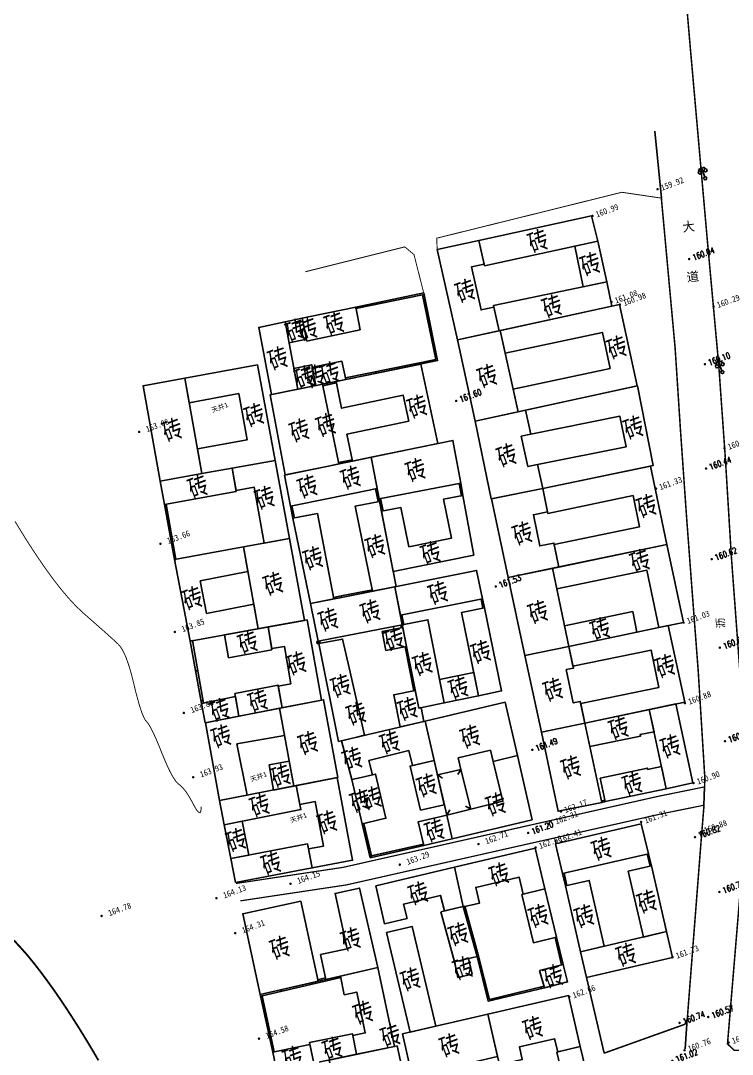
# Model space of a CAD drawing. Header units: millimetres. Extents: x -1471591 to 944464, y -468930 to 547002.
# Drawn here: x 164850 to 281621, y 14283 to 183835 of the extents above; entities that cross this region are included whole.
import ezdxf
from ezdxf.enums import TextEntityAlignment as Align

# ---------------------------------------------------------------- set-up
doc = ezdxf.new("R2010")
doc.units = ezdxf.units.MM
doc.header["$LTSCALE"] = 10
for name, color, linetype in [('DGX', 252, 'Continuous'), ('DLDW', 8, 'Continuous'), ('DLSS', 252, 'Continuous'), ('DMTZ', 252, 'Continuous'), ('GCD', 252, 'Continuous'), ('JMD', 252, 'Continuous'), ('ZBTZ', 252, 'Continuous')]:
    doc.layers.add(name, color=color, linetype=linetype)
doc.styles.get("Standard").update_dxf_attribs({"font": 'simplex.shx', "width": 0.8, "bigfont": 'hztxt.shx'})
doc.styles.add('宋体', font='', dxfattribs={"height": 1.25, "bigfont": 'hztxt.shx'})
doc.styles.add('细等线体', font='', dxfattribs={"width": 0.8, "height": 1.25})
doc.styles.get('宋体').set_extended_font_data('SimSun')
doc.styles.get('细等线体').set_extended_font_data('FZXiDengXian-Z06S')
doc.linetypes.add('10422', pattern='A,2,[150,AAA.SHX,S=1,R=0,X=0,Y=1],2,[177,AAA.SHX,S=1,R=0,X=0,Y=0.8],1e-09', length=4)
doc.linetypes.add('1161', pattern='A,0,[149,AAA.SHX,S=0.15,R=0,X=0,Y=0],-1.6', length=1.6)

# ---------------------------------------------------------------- blocks, each defined once
blk = doc.blocks.new('gc002')
at = {"const_width": 1}
blk.add_lwpolyline([(-0.5, 0), (0.5, 0)], dxfattribs=at)
blk = doc.blocks.new('gc097')
for p, q in [((-1, 2.9), (-1, 3.5)), ((-1, 3.5), (1, 3.5)), ((0, 0.5), (0, 3.5)), ((1, 3.5), (1, 2.9))]:
    blk.add_line(p, q)
for centre in [(-1, 2.4), (0, 0), (1, 2.4)]:
    blk.add_circle(centre, 0.5)
blk = doc.blocks.new('GC200')
at = {"layer": 'GCD', "const_width": 0.2, "flags": 128}
blk.add_lwpolyline([(-0.1, 0, 1), (0.1, 0, 1)], format="xyb", close=True, dxfattribs=at)
blk = doc.blocks.new('地形')
at = {"layer": 'DGX', "color": 252, "linetype": 'Continuous'}
for points, const_width in [([(-257.68, 95.81), (-257.04, 94.25), (-256.44, 92.68), (-255.9, 91.08), (-255.39, 89.45), (-254.9, 87.75), (-254.42, 86), (-253.96, 84.19), (-253.52, 82.31), (-253.09, 80.38), (-252.67, 78.39), (-252.27, 76.34), (-251.9, 74.34), (-251.58, 72.49)], 0.3), ([(-233.42, 160.1), (-232.83, 157.05), (-232.22, 154.23), (-231.59, 151.64), (-230.95, 149.28), (-230.29, 147.15), (-229.62, 145.26), (-228.93, 143.59), (-228.23, 142.15), (-227.55, 140.89), (-226.94, 139.74), (-226.39, 138.71), (-225.9, 137.79), (-225.48, 136.98), (-225.12, 136.29), (-224.83, 135.71), (-224.6, 135.25), (-224.43, 134.78), (-224.3, 134.19), (-224.22, 133.49), (-224.18, 132.67), (-224.2, 131.73), (-224.25, 130.67), (-224.36, 129.49), (-224.51, 128.19), (-224.67, 126.91), (-224.78, 125.76), (-224.87, 124.76), (-224.91, 123.89), (-224.92, 123.17), (-224.89, 122.59), (-224.83, 122.14), (-224.73, 121.84), (-224.62, 121.54), (-224.52, 121.13), (-224.43, 120.6), (-224.35, 119.94), (-224.29, 119.17), (-224.23, 118.27), (-224.19, 117.25), (-224.17, 116.12), (-224.13, 114.98), (-224.08, 113.95), (-224.01, 113.05), (-223.92, 112.26), (-223.8, 111.58), (-223.67, 111.02), (-223.52, 110.58), (-223.34, 110.26), (-223.16, 109.96), (-223, 109.61), (-222.85, 109.21), (-222.7, 108.75), (-222.58, 108.23), (-222.46, 107.66), (-222.36, 107.03), (-222.27, 106.35), (-222.18, 105.72), (-222.08, 105.24), (-221.96, 104.91), (-221.84, 104.74), (-221.7, 104.72), (-221.55, 104.85), (-221.39, 105.13), (-221.22, 105.57)], 0.15)]:
    blk.add_lwpolyline(points, dxfattribs=dict(at, const_width=const_width))
at = {"layer": 'DLSS', "linetype": 'Continuous', "lineweight": 25, "const_width": 0.25, "elevation": 152.25, "flags": 128}
for points in [[(-145.72, 34.42), (-153.3, 37.49), (-153.96, 38.86), (-142.95, 62.17), (-138.03, 72.82), (-136.92, 75.42), (-133.21, 86.19), (-131.21, 93.44), (-125.34, 113.55), (-120.75, 128.54), (-116.31, 143.56), (-110.78, 163.79), (-102.43, 193.98), (-96.17, 216.41), (-91.37, 233.45), (-85.77, 253.62), (-82.5, 265.41), (-76.97, 285.96), (-71.9, 303.88)], [(-142.71, 79.65), (-142.19, 80.9), (-137.05, 97.74), (-133.21, 111), (-129.91, 122.34), (-125.91, 135.84), (-122.01, 148.77), (-115.51, 172.59)], [(-173.47, 44.52), (-159.39, 44.31), (-158.7, 45.01), (-148.71, 66.48), (-146.15, 71.98), (-143.87, 76.83), (-143.86, 76.87)]]:
    blk.add_lwpolyline(points, dxfattribs=at)
at = {"layer": 'DLSS', "linetype": 'Continuous', "elevation": 152.25}
for points, const_width in [([(-145.72, 34.42), (-153.3, 37.49), (-153.96, 38.86), (-142.95, 62.17), (-138.03, 72.82), (-136.92, 75.42), (-133.21, 86.19), (-131.21, 93.44), (-125.34, 113.55), (-120.75, 128.54), (-116.31, 143.56), (-110.78, 163.79), (-102.43, 193.98), (-96.17, 216.41), (-91.37, 233.45), (-85.77, 253.62), (-82.5, 265.41), (-76.97, 285.96), (-71.9, 303.88)], 0.125), ([(-157.48, 171.69), (-156.77, 178.14), (-157.74, 179.85), (-174.46, 181.75)], 0.075), ([(-115.53, 172.52), (-115.51, 172.59), (-121.25, 175.76), (-135.41, 177.39), (-152.34, 179.35), (-152.91, 177.59)], 0.075), ([(-142.71, 79.65), (-142.19, 80.9), (-137.05, 97.74), (-133.21, 111), (-129.91, 122.34), (-125.91, 135.84), (-122.01, 148.77), (-115.51, 172.59)], 0.125), ([(-173.47, 44.52), (-159.39, 44.31), (-158.7, 45.01), (-148.71, 66.48), (-146.15, 71.98), (-143.87, 76.83), (-143.86, 76.87)], 0.125)]:
    blk.add_lwpolyline(points, dxfattribs=dict(at, const_width=const_width))
at = {"layer": 'DLSS', "linetype": 'Continuous', "lineweight": 15, "const_width": 0.15, "elevation": 152.25, "flags": 128}
for points in [[(-157.48, 171.69), (-156.77, 178.14), (-157.74, 179.85), (-174.46, 181.75)], [(-115.53, 172.52), (-115.51, 172.59), (-121.25, 175.76), (-135.41, 177.39), (-152.34, 179.35), (-152.91, 177.59)]]:
    blk.add_lwpolyline(points, dxfattribs=at)
at = {"layer": 'DLSS', "linetype": 'Continuous', "lineweight": 20, "const_width": 0.2, "elevation": 311.92, "flags": 128}
for points in [[(-198.31, 87.45), (-201.11, 87.83), (-202.91, 88.08), (-220.29, 91.76)], [(-199.03, 84.59), (-201.45, 84.92), (-203.41, 85.19), (-220.63, 88.84)], [(-198.16, 87.43), (-198.31, 87.45)], [(-166.74, 83.12), (-171.1, 83.72), (-198.16, 87.43)], [(-198.81, 84.56), (-199.03, 84.59)], [(-168.79, 80.44), (-172.16, 80.91), (-198.81, 84.56)], [(-142.71, 79.65), (-150.38, 80.87), (-166.74, 83.12)], [(-143.86, 76.87), (-150.81, 77.98), (-168.79, 80.44)]]:
    blk.add_lwpolyline(points, dxfattribs=at)
at = {"layer": 'DLSS', "linetype": 'Continuous', "const_width": 0.1, "elevation": 311.92, "flags": 128}
for points in [[(-198.31, 87.45), (-201.11, 87.83), (-202.91, 88.08), (-220.29, 91.76)], [(-199.03, 84.59), (-201.45, 84.92), (-203.41, 85.19), (-220.63, 88.84)], [(-198.16, 87.43), (-198.31, 87.45)], [(-166.74, 83.12), (-171.1, 83.72), (-198.16, 87.43)], [(-198.81, 84.56), (-199.03, 84.59)], [(-168.79, 80.44), (-172.16, 80.91), (-198.81, 84.56)], [(-142.71, 79.65), (-150.38, 80.87), (-166.74, 83.12)], [(-143.86, 76.87), (-150.81, 77.98), (-168.79, 80.44)]]:
    blk.add_lwpolyline(points, dxfattribs=at)
at = {"layer": 'DMTZ', "linetype": '10422', "elevation": 152.25, "flags": 128}
blk.add_lwpolyline([(-171.82, 57.16), (-173.47, 44.52)], dxfattribs=at)
at = {"layer": 'JMD', "linetype": 'Continuous'}
for p, q in [((-168.75, 173.42, 152.25), (-168.79, 173.17, 152.25)), ((-165.68, 172.95, 152.25), (-165.72, 172.7, 152.25)), ((-165.68, 172.95, 152.25), (-165.72, 172.7, 152.25)), ((-160.74, 172.19, 152.25), (-160.77, 171.94, 152.25)), ((-160.74, 172.19, 152.25), (-160.77, 171.94, 152.25)), ((-157.74, 170.01, 152.25), (-157.99, 170.05, 152.25)), ((-157.74, 170.01, 152.25), (-157.99, 170.05, 152.25)), ((-158.52, 165.07, 152.25), (-158.77, 165.11, 152.25)), ((-158.52, 165.07, 152.25), (-158.77, 165.11, 152.25)), ((-178.27, 163.48, 152.25), (-178.31, 163.24, 152.25)), ((-176.03, 163.13, 152.25), (-176.07, 162.89, 152.25)), ((-174.42, 162.88, 152.25), (-174.38, 163.13, 152.25)), ((-169.48, 162.1, 152.25), (-169.44, 162.35, 152.25)), ((-169.48, 162.1, 152.25), (-169.44, 162.35, 152.25)), ((-164.54, 161.32, 152.25), (-164.5, 161.57, 152.25)), ((-164.54, 161.32, 152.25), (-164.5, 161.57, 152.25)), ((-159.6, 160.55, 152.25), (-159.57, 160.79, 152.25)), ((-159.6, 160.55, 152.25), (-159.57, 160.79, 152.25)), ((-209.5, 154.09, 152.25), (-209.25, 154.05, 152.25)), ((-180.34, 150.3, 152.25), (-180.31, 150.54, 152.25)), ((-178.11, 149.95, 152.25), (-178.07, 150.19, 152.25)), ((-210.38, 149.17, 152.25), (-210.14, 149.13, 152.25)), ((-190.21, 146.58, 152.25), (-189.97, 146.54, 152.25)), ((-211.13, 145.06, 152.25), (-210.88, 145.01, 152.25)), ((-190.52, 144.6, 152.25), (-190.28, 144.57, 152.25)), ((-175.88, 144.33, 152.25), (-176.13, 144.38, 152.25)), ((-176.17, 142.6, 152.25), (-175.92, 142.56, 152.25)), ((-176.24, 142.2, 152.25), (-176.48, 142.25, 152.25)), ((-176.51, 140.57, 152.25), (-176.26, 140.53, 152.25)), ((-162.73, 140.34, 152.25), (-162.97, 140.39, 152.25)), ((-163.09, 138.32, 152.25), (-163.34, 138.36, 152.25)), ((-213.36, 131.63, 152.25), (-213.02, 131.57, 152.25)), ((-188.88, 129.84, 152.25), (-188.84, 130.09, 152.25)), ((-187.64, 129.64, 152.25), (-187.6, 129.89, 152.25)), ((-183.95, 129.04, 152.25), (-183.91, 129.29, 152.25)), ((-182.7, 128.84, 152.25), (-182.66, 129.09, 152.25)), ((-182.47, 128.8, 152.25), (-182.43, 129.05, 152.25)), ((-214.27, 126.72, 152.25), (-213.92, 126.65, 152.25)), ((-193.78, 123.85, 152.25), (-194.03, 123.89, 152.25)), ((-193.72, 124.24, 152.25), (-193.97, 124.28, 152.25)), ((-179.59, 123.52, 152.25), (-179.34, 123.48, 152.25)), ((-215.24, 121.42, 152.25), (-214.9, 121.35, 152.25)), ((-215.17, 121.8, 152.25), (-214.83, 121.73, 152.25)), ((-179.92, 121.51, 152.25), (-180.17, 121.55, 152.25)), ((-179.86, 121.91, 152.25), (-180.1, 121.95, 152.25)), ((-179.86, 121.91, 152.25), (-179.61, 121.86, 152.25)), ((-166, 121.32, 152.25), (-166.25, 121.36, 152.25)), ((-166.25, 119.82, 152.25), (-166.5, 119.87, 152.25)), ((-180.44, 118.35, 152.25), (-180.69, 118.39, 152.25)), ((-180.82, 116.03, 152.25), (-181.07, 116.07, 152.25)), ((-180.82, 116.03, 152.25), (-181.07, 116.07, 152.25)), ((-181.63, 111.09, 152.25), (-181.88, 111.13, 152.25)), ((-183.08, 96.84, 152.25), (-182.77, 96.45, 152.25)), ((-183.08, 96.84, 152.25), (-182.47, 96.05, 152.25)), ((-179.14, 96.35, 152.25), (-179.93, 95.73, 152.25)), ((-179.14, 96.35, 152.25), (-179.54, 96.04, 152.25)), ((-197.45, 93.68, 152.25), (-197.2, 93.64, 152.25)), ((-183.96, 90.15, 152.25), (-183.17, 90.76, 152.25)), ((-183.96, 90.15, 314.9), (-183.59, 90.46, 152.25)), ((-179.93, 89.68, 152.25), (-180.55, 90.46, 152.25)), ((-179.93, 89.68, 314.64), (-180.24, 90.07, 152.25)), ((-198.17, 87.99, 152.25), (-198.14, 88.24, 152.25)), ((-198.08, 88.72, 152.25), (-197.83, 88.68, 152.25)), ((-193.21, 87.32, 152.25), (-193.18, 87.56, 152.25)), ((-189.25, 86.78, 152.25), (-189.21, 87.03, 152.25)), ((-159.41, 83.19, 152.25), (-159.37, 83.43, 152.25)), ((-158.82, 83.1, 152.25), (-158.79, 83.35, 152.25)), ((-186.67, 75.12, 152.25), (-186.42, 75.1, 152.25)), ((-169.51, 74.51, 152.25), (-169.26, 74.48, 152.25)), ((-223.15, 71.82, 152.25), (-222.9, 71.78, 152.25)), ((-223.15, 71.82, 152.25), (-222.9, 71.78, 152.25)), ((-219.47, 72.84, 152.25), (-219.5, 72.59, 152.25)), ((-219.47, 72.84, 152.25), (-219.5, 72.59, 152.25)), ((-214.51, 72.18, 152.25), (-214.55, 71.93, 152.25)), ((-214.51, 72.18, 152.25), (-214.55, 71.93, 152.25)), ((-213.29, 72.01, 152.25), (-213.26, 72.26, 152.25)), ((-211.96, 71.84, 152.25), (-211.93, 72.08, 152.25)), ((-209.56, 71.51, 152.25), (-209.59, 71.27, 152.25)), ((-169.77, 72.46, 152.25), (-169.52, 72.42, 152.25)), ((-155.15, 72.59, 152.25), (-155.4, 72.62, 152.25)), ((-187.11, 70.14, 152.25), (-186.86, 70.12, 152.25)), ((-187.11, 70.14, 152.25), (-186.86, 70.12, 152.25)), ((-155.41, 70.56, 152.25), (-155.66, 70.59, 152.25)), ((-223.87, 66.87, 152.25), (-223.63, 66.83, 152.25)), ((-223.87, 66.87, 152.25), (-223.63, 66.83, 152.25)), ((-187.58, 65.17, 152.25), (-187.34, 65.14, 152.25)), ((-187.58, 65.17, 152.25), (-187.34, 65.14, 152.25)), ((-174.1, 65.09, 152.25), (-174.35, 65.12, 152.25)), ((-224.33, 63.73, 152.25), (-224.08, 63.7, 152.25)), ((-188.15, 60.2, 152.25), (-187.9, 60.17, 152.25)), ((-188.15, 60.2, 152.25), (-187.9, 60.17, 152.25)), ((-174.65, 60.51, 152.25), (-174.9, 60.54, 152.25)), ((-184.35, 58.66, 152.25), (-184.32, 58.91, 152.25)), ((-184.35, 58.66, 152.25), (-184.32, 58.91, 152.25)), ((-179.39, 58.05, 152.25), (-179.36, 58.3, 152.25)), ((-179.39, 58.05, 152.25), (-179.36, 58.3, 152.25)), ((-178.84, 57.98, 152.25), (-178.81, 58.23, 152.25))]:
    blk.add_line(p, q, dxfattribs=at)
at = {"layer": 'JMD', "linetype": 'Continuous', "flags": 128}
for points, elevation in [([(-152.91, 177.59), (-145.98, 176.59), (-146.52, 172.63), (-148.66, 172.93), (-149.65, 165.79), (-147.51, 165.49), (-148.06, 161.54), (-155, 162.54)], 313.68), ([(-127.75, 169.63), (-127.24, 173.87), (-145.98, 176.59), (-146.56, 172.36)], 152.25), ([(-180.41, 175.21), (-184.81, 175.88), (-186.74, 164.82), (-182.35, 164.13)], 314.96), ([(-178.15, 171.34), (-177.61, 174.78), (-180.41, 175.21), (-181.01, 171.77)], 152.25), ([(-199.1, 172.33), (-205.95, 173.56), (-208.79, 157.94), (-201.95, 156.69)], 317.59), ([(-201.95, 156.69), (-201.21, 160.72), (-193.04, 159.27), (-191.7, 166.85), (-199.84, 168.29), (-199.1, 172.33), (-187.15, 170.18), (-189.92, 154.49), (-197.01, 155.79)], 317.59), ([(-128.72, 162.86), (-127.75, 169.63), (-131.57, 170.19), (-132.6, 163.46)], 314.61), ([(-179.37, 163.66), (-178.82, 167.1), (-181.75, 167.56), (-182.35, 164.13)], 152.25), ([(-128.72, 162.86), (-129.32, 158.84), (-148.06, 161.54), (-147.48, 165.73)], 314.61), ([(-178.11, 149.95), (-177.4, 154.41), (-167.15, 152.86), (-166.5, 157.15), (-176.73, 158.69), (-176.03, 163.13), (-161.99, 160.92), (-163.98, 147.73)], 152.25), ([(-155, 162.54), (-147.88, 161.51), (-149.82, 147.99), (-156.96, 149.01)], 152.25), ([(-149.82, 147.99), (-149.28, 151.77), (-133.17, 149.37), (-132.28, 155.33), (-148.42, 157.73), (-147.88, 161.51), (-128.04, 158.65), (-130.04, 145.15)], 152.25), ([(-197.7, 151.94), (-197.01, 155.79), (-201.95, 156.69), (-208.79, 157.94), (-209.5, 154.09)], 152.25), ([(-197.01, 155.79), (-189.92, 154.49), (-192.23, 141.67), (-196.36, 142.41), (-194.71, 151.61), (-197.66, 152.14)], 152.25), ([(-162.73, 140.34), (-161.46, 147.34), (-175.02, 149.46), (-176.17, 142.6)], 316.13), ([(-158.98, 136.16), (-150.42, 134.82), (-149.85, 138.78), (-151.46, 139.01), (-150.73, 144.08), (-149.12, 143.85), (-148.56, 147.81), (-156.96, 149.01)], 313.7), ([(-150.42, 134.82), (-149.85, 138.78), (-135.23, 136.4), (-134.41, 141.45), (-149.12, 143.85), (-148.56, 147.81), (-129.96, 145.14), (-132.11, 131.98)], 313.7), ([(-202.21, 129.61), (-201.49, 133.64), (-209.27, 134.94), (-208.37, 140.3), (-200.53, 138.99), (-199.8, 143.03), (-211.13, 145.06), (-213.36, 131.63)], 152.25), ([(-186.5, 143.93), (-190.52, 144.6), (-192.74, 130.47), (-188.88, 129.84)], 152.25), ([(-202.21, 129.61), (-194.64, 128.23), (-192.23, 141.67), (-199.8, 143.03)], 152.25), ([(-176.24, 142.2), (-180.26, 142.88), (-182.47, 128.8), (-178.59, 128.17)], 152.25), ([(-163.09, 138.32), (-166.3, 138.85), (-167.33, 132.42), (-174.34, 133.55), (-173.31, 140.03), (-176.51, 140.57), (-178.18, 130.67), (-164.86, 128.53)], 316.1), ([(-160.87, 123.11), (-152.49, 121.82), (-151.86, 125.77), (-154.2, 126.14), (-153.38, 131.3), (-151.04, 130.93), (-150.42, 134.82), (-158.92, 136.15)], 313.7), ([(-152.49, 121.82), (-151.9, 125.53), (-137.75, 123.36), (-136.96, 128.53), (-151.08, 130.69), (-150.42, 134.82), (-132.58, 132.05), (-134.57, 119.07)], 313.7), ([(-201.31, 125.58), (-200.61, 129.32), (-207.75, 130.61), (-208.43, 126.87)], 152.25), ([(-200.61, 129.32), (-194.17, 128.14), (-196.61, 115.02), (-203.09, 116.09), (-202.42, 119.65), (-200.35, 119.28), (-199.21, 125.4), (-201.27, 125.79)], 152.25), ([(-166, 121.32), (-165.31, 126.02), (-178.82, 128.21), (-179.59, 123.52)], 314.59), ([(-179.92, 121.51), (-183.3, 122.08), (-183.83, 118.93), (-180.44, 118.35)], 152.25), ([(-162.78, 110.17), (-155.5, 109.04), (-153.51, 121.98), (-160.87, 123.11)], 313.7), ([(-209.62, 120.49), (-210.22, 117.28), (-215.78, 118.21), (-215.24, 121.42)], 152.25), ([(-203.09, 116.09), (-202.39, 119.81), (-209.53, 120.98), (-210.22, 117.28)], 152.25), ([(-179.86, 121.91), (-182.11, 108.19), (-177.89, 107.52), (-175.63, 121.23)], 152.25), ([(-172.2, 106.62), (-168.38, 106.07), (-166.25, 119.82), (-170.06, 120.41)], 314.01), ([(-134.57, 119.07), (-153.51, 121.98), (-154.04, 118.57), (-139.13, 116.28), (-140.6, 106.76), (-136.47, 106.13), (-134.57, 119.07)], 313.62), ([(-203.51, 116.17), (-204.32, 111.72), (-212.1, 113.14), (-213.51, 104.67), (-218.03, 105.43), (-215.7, 118.2)], 152.25), ([(-205.81, 103.39), (-198.54, 102.18), (-196.24, 114.95), (-203.51, 116.17)], 152.25), ([(-154.98, 112.45), (-155.5, 109.04), (-144.21, 107.31), (-143.68, 110.72)], 152.25), ([(-177.25, 111.39), (-171.6, 110.49), (-172.2, 106.62), (-177.89, 107.52)], 152.25), ([(-164.65, 97.42), (-157.43, 96.32), (-156.89, 99.93), (-158.07, 100.11), (-157.24, 105.62), (-156.05, 105.44), (-155.5, 109.04), (-162.78, 110.17)], 313.7), ([(-157.43, 96.32), (-156.94, 99.59), (-144.04, 97.56), (-143.07, 103.75), (-156, 105.78), (-155.5, 109.04), (-144.21, 107.31), (-139.01, 106.52), (-140.88, 93.81)], 313.7), ([(-209.12, 103.94), (-205.81, 103.39), (-205.08, 107.48), (-208.38, 108.07)], 152.25), ([(-218.69, 101.46), (-218.03, 105.43), (-205.39, 103.32), (-206.05, 99.37)], 316.71), ([(-173.75, 95.7), (-169.67, 95.22), (-168.5, 104.12), (-181.89, 105.83), (-183.08, 96.84), (-179.14, 96.35), (-178.9, 98.27), (-173.51, 97.59)], 318.58), ([(-205.39, 103.32), (-198.65, 102.2), (-201.02, 88.63), (-207.65, 89.77), (-207.13, 92.88), (-204.69, 92.45), (-203.4, 99.78), (-205.91, 100.21)], 316.71), ([(-219.63, 95.89), (-216.67, 95.38), (-215.75, 100.97), (-218.69, 101.46)], 316.51), ([(-187.72, 92.41), (-183.74, 91.86), (-182.76, 99.26), (-186.76, 99.78)], 316.75), ([(-179.93, 89.68), (-179.14, 96.35), (-183.08, 96.84), (-183.96, 90.15)], 318.58), ([(-159.41, 83.19), (-166.62, 84.32), (-164.65, 97.42), (-157.43, 96.32)], 313.7), ([(-219.63, 95.89), (-220.27, 91.94), (-207.65, 89.77), (-206.99, 93.72)], 316.51), ([(-171.09, 84.52), (-169.67, 95.22), (-173.75, 95.7), (-174.53, 89.04), (-183.96, 90.15), (-184.48, 86.19)], 314.64), ([(-157.43, 96.32), (-146.76, 94.71), (-147.31, 91.04), (-149.58, 91.41), (-149.62, 91.14), (-158.02, 92.43)], 152.25), ([(-148.73, 81.58), (-144.29, 80.97), (-142.34, 94.03), (-146.76, 94.71)], 313.41), ([(-184.48, 86.19), (-183.96, 90.15), (-188.75, 90.75), (-189.25, 86.78)], 314.9), ([(-211.34, 85.34), (-220.96, 86.72), (-222.93, 73.3), (-213.29, 72.01)], 316.85), ([(-158.25, 86.99), (-150.42, 85.84), (-150.46, 85.61), (-148.18, 85.27), (-148.73, 81.58), (-158.82, 83.1)], 313.67), ([(-211.96, 71.84), (-203.32, 70.68), (-201.58, 83.95), (-205.61, 84.53), (-206.95, 75.33), (-211.36, 75.97)], 152.25), ([(-198.92, 83.38), (-185.75, 81.69), (-186.67, 75.16), (-189.8, 75.54), (-189.53, 78.17), (-195.69, 78.95), (-195.98, 76.55), (-199.74, 77.03)], 315.9), ([(-185.75, 81.69), (-172.26, 80), (-173.12, 73.16), (-176.74, 73.61), (-176.39, 76.47), (-183.65, 77.37), (-183.98, 74.73), (-186.67, 75.12), (-186.67, 75.16)], 314.67), ([(-169.51, 74.51), (-168.88, 79.48), (-154.56, 77.63), (-155.15, 72.59)], 314.69), ([(-199.94, 75.58), (-195.67, 75.04), (-197.79, 58.35), (-202.05, 58.9)], 152.25), ([(-190.45, 75.62), (-186.67, 75.16), (-187.41, 66.67), (-191.19, 67.14)], 314.67), ([(-176.99, 73.64), (-173.12, 73.16), (-174.1, 65.09), (-177.97, 65.55)], 152.25), ([(-167.3, 60.95), (-171.25, 61.46), (-169.77, 72.46), (-165.81, 71.92)], 152.25), ([(-160.75, 60.1), (-156.86, 59.6), (-155.41, 70.56), (-159.28, 71.07)], 152.25), ([(-189.2, 64.27), (-191.57, 64.53), (-191.19, 67.14), (-188.83, 66.85)], 316.83), ([(-224.79, 60.6), (-218.66, 59.66), (-218.18, 62.78), (-224.33, 63.73)], 152.25), ([(-218.66, 59.66), (-211.55, 58.57), (-211.02, 61.98), (-218.13, 63.08)], 152.25), ([(-171.25, 61.46), (-156.86, 59.6), (-157.44, 55.26), (-171.82, 57.16)], 152.25), ([(-178.62, 60.93), (-178.84, 57.98), (-174.96, 57.57), (-174.65, 60.51)], 315.95), ([(-204.29, 51.99), (-203.34, 59.07), (-189.09, 57.22), (-190.02, 50.14)], 318.91), ([(-180.5, 47.4), (-176.73, 46.94), (-175.6, 55.41), (-189.09, 57.22), (-190.21, 48.74), (-186.4, 48.23), (-186.11, 50.36), (-180.23, 49.58)], 314.83), ([(-180.68, 47.42), (-176.73, 46.94), (-178.3, 34.27), (-182.26, 34.73)], 152.25)]:
    blk.add_lwpolyline(points, close=True, dxfattribs=dict(at, elevation=elevation))
for points, elevation in [([(-176.28, 174.57), (-177.61, 174.78), (-178.21, 171), (-177.22, 170.85)], 316.22), ([(-177.22, 170.85), (-169.37, 169.69), (-168.75, 173.42), (-176.28, 174.57)], 316.22), ([(-174.42, 162.88), (-159.24, 160.49), (-157.48, 171.69), (-168.75, 173.42)], 152.25), ([(-174.38, 163.13), (-159.45, 160.78), (-157.76, 171.48), (-168.79, 173.17)], 152.25), ([(-179.05, 163.61), (-179.37, 163.66), (-178.89, 166.68), (-178.3, 166.58)], 152.25), ([(-178.3, 166.58), (-173.97, 165.9), (-174.42, 162.88), (-179.05, 163.61)], 152.25), ([(-179.05, 163.61), (-186.94, 164.85), (-189.24, 151.69), (-182.34, 150.61)], 152.25), ([(-182.34, 150.61), (-180.34, 150.3), (-178.27, 163.48), (-179.05, 163.61)], 152.25), ([(-176.07, 162.89), (-178.31, 163.24)], 152.25), ([(-176.03, 163.13), (-178.27, 163.48)], 152.25), ([(-209.5, 154.09), (-211.13, 145.06)], 316.47), ([(-209.25, 154.05), (-210.88, 145.01)], 316.47), ([(-209.2, 154.04), (-210.88, 145.01)], 316.47), ([(-183.62, 145.55), (-190.21, 146.58), (-189.34, 151.71), (-182.34, 150.61)], 152.25), ([(-182.34, 150.61), (-175.02, 149.46), (-175.88, 144.33), (-183.62, 145.55)], 152.25), ([(-180.34, 150.3), (-178.11, 149.95)], 152.25), ([(-180.31, 150.54), (-178.07, 150.19)], 152.25), ([(-190.21, 146.58), (-190.52, 144.6)], 152.25), ([(-189.97, 146.54), (-190.28, 144.57)], 152.25), ([(-176.48, 142.25), (-176.13, 144.38)], 152.25), ([(-176.24, 142.2), (-175.88, 144.33)], 152.25), ([(-176.17, 142.6), (-176.51, 140.57)], 316.13), ([(-176.17, 142.6), (-176.51, 140.57)], 152.25), ([(-175.92, 142.56), (-176.26, 140.53)], 152.25), ([(-175.92, 142.56), (-176.26, 140.53)], 316.13), ([(-163.34, 138.36), (-162.97, 140.39)], 152.25), ([(-163.09, 138.32), (-162.73, 140.34)], 152.25), ([(-213.36, 131.63), (-215.24, 121.42)], 152.25), ([(-213.02, 131.57), (-214.9, 121.35)], 152.25), ([(-189.19, 123.48), (-193.72, 124.24), (-192.74, 130.47), (-187.64, 129.64)], 152.25), ([(-187.64, 129.64), (-178.82, 128.21), (-179.86, 121.91), (-189.19, 123.48)], 152.25), ([(-188.88, 129.84), (-187.64, 129.64)], 152.25), ([(-188.84, 130.09), (-187.58, 129.88)], 152.25), ([(-188.84, 130.09), (-187.6, 129.89)], 152.25), ([(-187.64, 129.64), (-182.47, 128.8)], 152.25), ([(-187.6, 129.89), (-182.43, 129.05)], 152.25), ([(-187.58, 129.88), (-182.43, 129.05)], 152.25), ([(-193.29, 107.29), (-196.33, 107.68), (-193.78, 123.85), (-189.84, 123.18), (-190.49, 118.36)], 152.25), ([(-194.03, 123.89), (-193.97, 124.28)], 152.25), ([(-193.78, 123.85), (-193.72, 124.24)], 152.25), ([(-193.54, 123.81), (-193.47, 124.2)], 152.25), ([(-179.59, 123.52), (-179.86, 121.91)], 314.59), ([(-179.34, 123.48), (-179.61, 121.86)], 314.59), ([(-180.17, 121.55), (-180.1, 121.95)], 152.25), ([(-179.92, 121.51), (-179.86, 121.91)], 152.25), ([(-166.5, 119.87), (-166.25, 121.36)], 314.01), ([(-166.25, 119.82), (-166, 121.32)], 314.01), ([(-190.49, 118.36), (-192.01, 107.13), (-193.29, 107.29)], 152.25), ([(-181.88, 111.13), (-180.69, 118.39)], 152.25), ([(-181.63, 111.09), (-180.44, 118.35)], 152.25), ([(-186.06, 106.37), (-182.08, 105.85), (-181.68, 108.13), (-182.11, 108.19), (-182.07, 108.44), (-181.63, 111.09), (-185.18, 111.68), (-186.06, 106.37)], 152.25), ([(-194.92, 100.85), (-196.51, 101.06), (-195.83, 107.62), (-193.29, 107.29)], 314.7), ([(-193.29, 107.29), (-181.89, 105.83), (-182.76, 99.26), (-186.36, 99.73), (-186.06, 102.22), (-192.77, 103.02), (-193.06, 100.61), (-194.92, 100.85)], 314.7), ([(-196.75, 93.58), (-197.45, 93.68), (-196.51, 101.06), (-194.92, 100.85)], 316.86), ([(-194.92, 100.85), (-192.53, 100.54), (-193.5, 93.15), (-196.75, 93.58)], 316.86), ([(-197.45, 93.68), (-198.17, 87.99), (-198.17, 87.99)], 316.86), ([(-197.2, 93.64), (-197.92, 87.98)], 316.86), ([(-197.2, 93.64), (-197.89, 88.2), (-189.21, 87.03)], 316.86), ([(-198.14, 88.24), (-189.21, 87.03)], 316.86), ([(-198.17, 87.99), (-189.25, 86.78)], 316.86), ([(-159.41, 83.19), (-158.82, 83.1)], 313.7), ([(-159.37, 83.43), (-158.79, 83.35)], 313.7), ([(-186.67, 75.12), (-187.41, 66.67), (-188.27, 59.15), (-178.84, 57.98)], 152.25), ([(-186.42, 75.1), (-187.16, 66.65), (-187.99, 59.37), (-178.81, 58.23)], 152.25), ([(-209.56, 71.51), (-222.93, 73.3), (-224.33, 63.73)], 152.25), ([(-209.59, 71.27), (-222.72, 73.02), (-224.08, 63.7)], 152.25), ([(-169.51, 74.51), (-169.77, 72.46)], 314.69), ([(-169.26, 74.48), (-169.52, 72.42)], 314.69), ([(-213.29, 72.01), (-211.96, 71.84)], 316.85), ([(-213.29, 72.01), (-211.96, 71.84)], 152.25), ([(-213.26, 72.26), (-211.93, 72.08)], 152.25), ([(-213.26, 72.26), (-211.93, 72.08)], 316.85), ([(-205.83, 57.69), (-211.55, 58.57), (-211.06, 61.68), (-208.99, 61.36), (-207.96, 68.13), (-210.03, 68.44), (-209.56, 71.51), (-203.32, 70.68), (-204.46, 63.12)], 152.25), ([(-155.66, 70.59), (-155.4, 72.62)], 152.25), ([(-155.41, 70.56), (-155.15, 72.59)], 152.25), ([(-174.9, 60.54), (-174.35, 65.12)], 315.95), ([(-174.65, 60.51), (-174.1, 65.09)], 315.95), ([(-204.46, 63.12), (-205.29, 57.61), (-205.83, 57.69)], 152.25), ([(-205.83, 57.69), (-216.11, 59.27), (-218.12, 45.08), (-209.36, 43.72)], 152.25), ([(-209.36, 43.72), (-206.87, 43.33), (-204.85, 57.54), (-205.83, 57.69)], 152.25)]:
    blk.add_lwpolyline(points, dxfattribs=dict(at, elevation=elevation))
at = {"layer": 'ZBTZ', "linetype": '1161', "elevation": 152.25, "flags": 128}
for points in [[(-115.51, 172.59), (-112.67, 183.26)], [(-143.86, 76.87), (-142.71, 79.65)], [(-160.76, 40.52), (-158.7, 45.01)]]:
    blk.add_lwpolyline(points, dxfattribs=at)
at = {"layer": 'DLDW', "linetype": 'Continuous', "xscale": 0.5, "yscale": 0.5, "zscale": 0.5}
for p in [(-107.63, 173.11, 152.25), (-116.13, 142.35, 152.25)]:
    blk.add_blockref('gc097', p, dxfattribs=at)
at = {"layer": 'GCD', "linetype": 'Continuous'}
ref = blk.add_blockref('GC200', (-115.58, 174.17, 312.17), dxfattribs=at)
ref.add_attrib('height', '159.92', dxfattribs={"linetype": 'Continuous', "height": 1, "style": '宋体', "width": 0.8}).set_placement((-114.98, 174.17, 312.17), align=Align.MIDDLE_LEFT)
ref = blk.add_blockref('GC200', (-127.13, 173.81, 313.24), dxfattribs=at)
ref.add_attrib('height', '160.99', dxfattribs={"linetype": 'Continuous', "height": 1, "style": '宋体', "width": 0.8}).set_placement((-126.53, 173.81, 313.24), align=Align.MIDDLE_LEFT)
ref = blk.add_blockref('GC200', (-209.19, 166.69, 316.13), dxfattribs=at)
ref.add_attrib('height', '163.88', dxfattribs={"linetype": 'Continuous', "height": 1, "style": '宋体', "width": 0.8}).set_placement((-207.99, 166.69, 316.13), align=Align.MIDDLE_LEFT)
at = {"layer": 'GCD'}
ref = blk.add_blockref('GC200', (-114.73, 161.63, 312.29), dxfattribs=at)
ref.add_attrib('height', '160.04', dxfattribs={"height": 1, "width": 0.8}).set_placement((-114.13, 161.63, 312.29), align=Align.MIDDLE_LEFT)
at = {"layer": 'GCD', "linetype": 'Continuous'}
ref = blk.add_blockref('GC200', (-129.15, 159.5, 313.33), dxfattribs=at)
ref.add_attrib('height', '161.08', dxfattribs={"linetype": 'Continuous', "height": 1, "style": '宋体', "width": 0.8}).set_placement((-128.55, 159.5, 313.33), align=Align.MIDDLE_LEFT)
ref = blk.add_blockref('GC200', (-128, 158.62, 313.23), dxfattribs=at)
ref.add_attrib('height', '160.98', dxfattribs={"linetype": 'Continuous', "height": 1, "style": '宋体', "width": 0.8}).set_placement((-127.4, 158.62, 313.23), align=Align.MIDDLE_LEFT)
at = {"layer": 'GCD'}
ref = blk.add_blockref('GC200', (-158.69, 153.23, 313.85), dxfattribs=at)
ref.add_attrib('height', '161.60', dxfattribs={"height": 1, "width": 0.8}).set_placement((-158.09, 153.23, 313.85), align=Align.MIDDLE_LEFT)
at = {"layer": 'GCD', "linetype": 'Continuous'}
ref = blk.add_blockref('GC200', (-113.71, 152.92, 312.54), dxfattribs=at)
ref.add_attrib('height', '160.29', dxfattribs={"linetype": 'Continuous', "height": 1, "style": '宋体', "width": 0.8}).set_placement((-113.11, 152.92, 312.54), align=Align.MIDDLE_LEFT)
ref = blk.add_blockref('GC200', (-212.36, 148.3, 315.91), dxfattribs=at)
ref.add_attrib('height', '163.66', dxfattribs={"linetype": 'Continuous', "height": 1, "style": '宋体', "width": 0.8}).set_placement((-211.16, 148.3, 315.91), align=Align.MIDDLE_LEFT)
at = {"layer": 'GCD'}
ref = blk.add_blockref('GC200', (-118.36, 144.56, 312.35), dxfattribs=at)
ref.add_attrib('height', '160.10', dxfattribs={"height": 1, "width": 0.8}).set_placement((-117.76, 144.56, 312.35), align=Align.MIDDLE_LEFT)
at = {"layer": 'GCD', "linetype": 'Continuous'}
ref = blk.add_blockref('GC200', (-215.21, 133.91, 316.1), dxfattribs=at)
ref.add_attrib('height', '163.85', dxfattribs={"linetype": 'Continuous', "height": 1, "style": '宋体', "width": 0.8}).set_placement((-214.01, 133.91, 316.1), align=Align.MIDDLE_LEFT)
ref = blk.add_blockref('GC200', (-120.2, 130.52, 312.75), dxfattribs=at)
ref.add_attrib('height', '160.50', dxfattribs={"linetype": 'Continuous', "height": 1, "style": '宋体', "width": 0.8}).set_placement((-119.6, 130.52, 312.75), align=Align.MIDDLE_LEFT)
at = {"layer": 'GCD'}
ref = blk.add_blockref('GC200', (-124.19, 128.48, 312.69), dxfattribs=at)
ref.add_attrib('height', '160.44', dxfattribs={"height": 1, "width": 0.8}).set_placement((-123.59, 128.48, 312.69), align=Align.MIDDLE_LEFT)
at = {"layer": 'GCD', "linetype": 'Continuous'}
ref = blk.add_blockref('GC200', (-133.04, 128.26, 313.58), dxfattribs=at)
ref.add_attrib('height', '161.33', dxfattribs={"linetype": 'Continuous', "height": 1, "style": '宋体', "width": 0.8}).set_placement((-132.44, 128.26, 313.58), align=Align.MIDDLE_LEFT)
at = {"layer": 'GCD'}
ref = blk.add_blockref('GC200', (-163.29, 122.44, 313.78), dxfattribs=at)
ref.add_attrib('height', '161.53', dxfattribs={"height": 1, "width": 0.8}).set_placement((-162.69, 122.44, 313.78), align=Align.MIDDLE_LEFT)
at = {"layer": 'GCD', "linetype": 'Continuous'}
ref = blk.add_blockref('GC200', (-218.48, 120.96, 316.12), dxfattribs=at)
ref.add_attrib('height', '163.88', dxfattribs={"linetype": 'Continuous', "height": 1, "style": '宋体', "width": 0.8}).set_placement((-217.28, 120.96, 316.12), align=Align.MIDDLE_LEFT)
at = {"layer": 'GCD'}
ref = blk.add_blockref('GC200', (-128.53, 114.23, 312.87), dxfattribs=at)
ref.add_attrib('height', '160.62', dxfattribs={"height": 1, "width": 0.8}).set_placement((-127.93, 114.23, 312.87), align=Align.MIDDLE_LEFT)
at = {"layer": 'GCD', "linetype": 'Continuous'}
ref = blk.add_blockref('GC200', (-220.74, 110.54, 316.18), dxfattribs=at)
ref.add_attrib('height', '163.93', dxfattribs={"linetype": 'Continuous', "height": 1, "style": '宋体', "width": 0.8}).set_placement((-219.54, 110.54, 316.18), align=Align.MIDDLE_LEFT)
ref = blk.add_blockref('GC200', (-136.5, 106.11, 313.28), dxfattribs=at)
ref.add_attrib('height', '161.03', dxfattribs={"linetype": 'Continuous', "height": 1, "style": '宋体', "width": 0.8}).set_placement((-135.9, 106.11, 313.28), align=Align.MIDDLE_LEFT)
at = {"layer": 'GCD'}
ref = blk.add_blockref('GC200', (-132.35, 100.16, 312.92), dxfattribs=at)
ref.add_attrib('height', '160.67', dxfattribs={"height": 1, "width": 0.8}).set_placement((-131.75, 100.16, 312.92), align=Align.MIDDLE_LEFT)
at = {"layer": 'GCD', "linetype": 'Continuous'}
ref = blk.add_blockref('GC200', (-242.79, 94.49, 317.03), dxfattribs=at)
ref.add_attrib('height', '164.78', dxfattribs={"linetype": 'Continuous', "height": 1, "style": '宋体', "width": 0.8}).set_placement((-241.59, 94.49, 317.03), align=Align.MIDDLE_LEFT)
at = {"layer": 'GCD'}
ref = blk.add_blockref('GC200', (-167.05, 95.26, 313.74), dxfattribs=at)
ref.add_attrib('height', '161.49', dxfattribs={"height": 1, "width": 0.8}).set_placement((-166.45, 95.26, 313.74), align=Align.MIDDLE_LEFT)
at = {"layer": 'GCD', "linetype": 'Continuous'}
ref = blk.add_blockref('GC200', (-140.92, 93.64, 313.13), dxfattribs=at)
ref.add_attrib('height', '160.88', dxfattribs={"linetype": 'Continuous', "height": 1, "style": '宋体', "width": 0.8}).set_placement((-140.32, 93.64, 313.13), align=Align.MIDDLE_LEFT)
ref = blk.add_blockref('GC200', (-224.12, 90.62, 316.38), dxfattribs=at)
ref.add_attrib('height', '164.13', dxfattribs={"linetype": 'Continuous', "height": 1, "style": '宋体', "width": 0.8}).set_placement((-222.92, 90.62, 316.38), align=Align.MIDDLE_LEFT)
ref = blk.add_blockref('GC200', (-211.91, 88.58, 316.4), dxfattribs=at)
ref.add_attrib('height', '164.15', dxfattribs={"linetype": 'Continuous', "height": 1, "style": '宋体', "width": 0.8}).set_placement((-210.71, 88.58, 316.4), align=Align.MIDDLE_LEFT)
ref = blk.add_blockref('GC200', (-194.02, 85.23, 315.54), dxfattribs=at)
ref.add_attrib('height', '163.29', dxfattribs={"linetype": 'Continuous', "height": 1, "style": '宋体', "width": 0.8}).set_placement((-192.82, 85.23, 315.54), align=Align.MIDDLE_LEFT)
at = {"layer": 'GCD'}
ref = blk.add_blockref('GC200', (-136.95, 85.49, 313.01), dxfattribs=at)
ref.add_attrib('height', '160.76', dxfattribs={"height": 1, "width": 0.8}).set_placement((-136.35, 85.49, 313.01), align=Align.MIDDLE_LEFT)
at = {"layer": 'GCD', "linetype": 'Continuous'}
ref = blk.add_blockref('GC200', (-223.25, 84.17, 316.56), dxfattribs=at)
ref.add_attrib('height', '164.31', dxfattribs={"linetype": 'Continuous', "height": 1, "style": '宋体', "width": 0.8}).set_placement((-222.05, 84.17, 316.56), align=Align.MIDDLE_LEFT)
ref = blk.add_blockref('GC200', (-180.75, 83.87, 314.96), dxfattribs=at)
ref.add_attrib('height', '162.71', dxfattribs={"linetype": 'Continuous', "height": 1, "style": '宋体', "width": 0.8}).set_placement((-179.55, 83.87, 314.96), align=Align.MIDDLE_LEFT)
at = {"layer": 'GCD'}
ref = blk.add_blockref('GC200', (-172.47, 82.72, 313.45), dxfattribs=at)
ref.add_attrib('height', '161.20', dxfattribs={"height": 1, "width": 0.8}).set_placement((-171.87, 82.72, 313.45), align=Align.MIDDLE_LEFT)
at = {"layer": 'GCD', "linetype": 'Continuous'}
ref = blk.add_blockref('GC200', (-168.84, 82.92, 314.56), dxfattribs=at)
ref.add_attrib('height', '162.31', dxfattribs={"linetype": 'Continuous', "height": 1, "style": '宋体', "width": 0.8}).set_placement((-167.64, 82.92, 314.56), align=Align.MIDDLE_LEFT)
ref = blk.add_blockref('GC200', (-166.19, 84.13, 314.42), dxfattribs=at)
ref.add_attrib('height', '162.17', dxfattribs={"linetype": 'Continuous', "height": 1, "style": '宋体', "width": 0.8}).set_placement((-165.59, 84.13, 314.42), align=Align.MIDDLE_LEFT)
ref = blk.add_blockref('GC200', (-172.16, 80.05, 314.81), dxfattribs=at)
ref.add_attrib('height', '162.56', dxfattribs={"linetype": 'Continuous', "height": 1, "style": '宋体', "width": 0.8}).set_placement((-171.56, 80.05, 314.81), align=Align.MIDDLE_LEFT)
ref = blk.add_blockref('GC200', (-168.73, 79.9, 314.66), dxfattribs=at)
ref.add_attrib('height', '162.41', dxfattribs={"linetype": 'Continuous', "height": 1, "style": '宋体', "width": 0.8}).set_placement((-168.13, 79.9, 314.66), align=Align.MIDDLE_LEFT)
ref = blk.add_blockref('GC200', (-144.18, 80.87, 313.15), dxfattribs=at)
ref.add_attrib('height', '160.90', dxfattribs={"linetype": 'Continuous', "height": 1, "style": '宋体', "width": 0.8}).set_placement((-143.58, 80.87, 313.15), align=Align.MIDDLE_LEFT)
ref = blk.add_blockref('GC200', (-154.48, 77.91, 313.56), dxfattribs=at)
ref.add_attrib('height', '161.31', dxfattribs={"linetype": 'Continuous', "height": 1, "style": '宋体', "width": 0.8}).set_placement((-153.88, 77.91, 313.56), align=Align.MIDDLE_LEFT)
at = {"layer": 'GCD'}
ref = blk.add_blockref('GC200', (-147.07, 72.49, 313.07), dxfattribs=at)
ref.add_attrib('height', '160.82', dxfattribs={"height": 1, "width": 0.8}).set_placement((-146.47, 72.49, 313.07), align=Align.MIDDLE_LEFT)
at = {"layer": 'GCD', "linetype": 'Continuous'}
ref = blk.add_blockref('GC200', (-145.88, 72.95, 313.13), dxfattribs=at)
ref.add_attrib('height', '160.88', dxfattribs={"linetype": 'Continuous', "height": 1, "style": '宋体', "width": 0.8}).set_placement((-145.28, 72.95, 313.13), align=Align.MIDDLE_LEFT)
ref = blk.add_blockref('GC200', (-225.66, 66.59, 316.83), dxfattribs=at)
ref.add_attrib('height', '164.58', dxfattribs={"linetype": 'Continuous', "height": 1, "style": '宋体', "width": 0.8}).set_placement((-224.46, 66.59, 316.83), align=Align.MIDDLE_LEFT)
at = {"layer": 'GCD'}
ref = blk.add_blockref('GC200', (-146.48, 62.66, 313.04), dxfattribs=at)
ref.add_attrib('height', '160.79', dxfattribs={"height": 1, "width": 0.8}).set_placement((-145.88, 62.66, 313.04), align=Align.MIDDLE_LEFT)
at = {"layer": 'GCD', "linetype": 'Continuous'}
ref = blk.add_blockref('GC200', (-175.57, 55.17, 314.91), dxfattribs=at)
ref.add_attrib('height', '162.66', dxfattribs={"linetype": 'Continuous', "height": 1, "style": '宋体', "width": 0.8}).set_placement((-174.97, 55.17, 314.91), align=Align.MIDDLE_LEFT)
ref = blk.add_blockref('GC200', (-157.42, 55.31, 313.98), dxfattribs=at)
ref.add_attrib('height', '161.73', dxfattribs={"linetype": 'Continuous', "height": 1, "style": '宋体', "width": 0.8}).set_placement((-156.82, 55.31, 313.98), align=Align.MIDDLE_LEFT)
at = {"layer": 'GCD'}
ref = blk.add_blockref('GC200', (-160.12, 44.82, 312.99), dxfattribs=at)
ref.add_attrib('height', '160.74', dxfattribs={"height": 1, "width": 0.8}).set_placement((-159.52, 44.82, 312.99), align=Align.MIDDLE_LEFT)
ref = blk.add_blockref('GC200', (-155.37, 44.09, 312.82), dxfattribs=at)
ref.add_attrib('height', '160.57', dxfattribs={"height": 1, "width": 0.8}).set_placement((-154.77, 44.09, 312.82), align=Align.MIDDLE_LEFT)
at = {"layer": 'GCD', "linetype": 'Continuous'}
ref = blk.add_blockref('GC200', (-160.93, 40.34, 313.01), dxfattribs=at)
ref.add_attrib('height', '160.76', dxfattribs={"linetype": 'Continuous', "height": 1, "style": '宋体', "width": 0.8}).set_placement((-160.33, 40.34, 313.01), align=Align.MIDDLE_LEFT)
at = {"layer": 'GCD'}
ref = blk.add_blockref('GC200', (-163.41, 39.41, 313.27), dxfattribs=at)
ref.add_attrib('height', '161.02', dxfattribs={"height": 1, "width": 0.8}).set_placement((-162.81, 39.41, 313.27), align=Align.MIDDLE_LEFT)
at = {"layer": 'GCD', "linetype": 'Continuous'}
ref = blk.add_blockref('GC200', (-153.71, 39, 313.17), dxfattribs=at)
ref.add_attrib('height', '160.92', dxfattribs={"linetype": 'Continuous', "height": 1, "style": '宋体', "width": 0.8}).set_placement((-153.11, 39, 313.17), align=Align.MIDDLE_LEFT)
at = {"layer": 'JMD', "linetype": 'Continuous', "xscale": 0.2499999998894528, "yscale": 0.2499999998894528, "rotation": 259.5889083716242}
for p in [(-214.14, 126.69, 152.25), (-215.05, 121.77, 152.25)]:
    blk.add_blockref('gc002', p, dxfattribs=at)
at = {"layer": 'DLSS', "linetype": 'Continuous', "style": '宋体'}
for s, height, rotation, p in [('大', 1.5, 345.6881, (-112.96, 166.68, 152.25)), ('道', 1.5, 345.6881, (-115.17, 158.77, 152.25)), ('沥', 1.25, 75.4553, (-130.85, 103.92, 152.25))]:
    blk.add_text(s, height=height, rotation=rotation, dxfattribs=at).set_placement(p, align=Align.MIDDLE)
at = {"layer": 'JMD', "linetype": 'Continuous', "style": '细等线体', "width": 0.8}
for p in [(-179.3, 173.27, 152.25), (-177.33, 172.8, 316.22), (-136.88, 173.11, 152.25), (-172.9, 172.13, 316.22), (-183.58, 170.01, 314.96), (-150.9, 169.62, 313.68), (-130.16, 166.53, 314.61), (-203.95, 165.13, 317.59), (-180.57, 165.6, 152.25), (-178.9, 165.13, 152.25), (-176.44, 164.74, 152.25), (-190.46, 162.66, 317.59), (-138.46, 162.25, 314.61), (-184.39, 157.69, 152.25), (-180, 157, 152.25), (-203.25, 154.94, 152.25), (-164.92, 154.59, 152.25), (-152.42, 155.26, 152.25), (-130.87, 152.2, 152.25), (-193.6, 149.34, 152.25), (-186.38, 148.61, 152.25), (-179.21, 147.49, 152.25), (-168.82, 144.94, 316.13), (-154, 141.97, 313.7), (-132.9, 138.94, 313.7), (-210.51, 138.09, 152.25), (-189.65, 137.26, 152.25), (-197.22, 135.63, 152.25), (-179.38, 135.56, 152.25), (-171.27, 131.31, 316.1), (-156.05, 129.05, 313.7), (-204.52, 128.1, 152.25), (-190.82, 126.96, 152.25), (-183.88, 125.81, 152.25), (-135.41, 126.12, 313.7), (-172.43, 124.77, 314.59), (-198.24, 122.07, 152.25), (-181.87, 120.22, 152.25), (-212.71, 119.35, 152.25), (-206.3, 118.54, 152.25), (-139.56, 118.09, 313.62), (-213.98, 115.2, 152.25), (-192.74, 116.07, 152.25), (-158.17, 116.09, 313.7), (-178.87, 114.71, 152.25), (-169.23, 113.23, 314.01), (-191.93, 110.93, 152.25), (-201.03, 109.17, 152.25), (-183.76, 108.68, 152.25), (-174.74, 109, 152.25), (-149.59, 109.88, 152.25), (-207.1, 105.72, 152.25), (-195.14, 104.21, 314.7), (-188.43, 104.58, 314.7), (-160.32, 103.28, 313.7), (-212.05, 102.39, 316.71), (-175.75, 100.83, 318.58), (-141.74, 100.46, 313.7), (-217.68, 98.42, 316.51), (-196.41, 97.29, 316.86), (-194.42, 97.03, 316.86), (-202.64, 95.91, 316.71), (-185.24, 95.83, 316.75), (-152.44, 93.6, 152.25), (-213.63, 92.83, 316.51), (-162.03, 90.31, 313.7), (-186.61, 88.47, 314.9), (-175.71, 88.95, 314.64), (-145.53, 87.82, 313.41), (-153.53, 84.27, 313.67), (-192.72, 79.76, 315.9), (-217.14, 79.35, 316.85), (-179.2, 78.01, 314.67), (-205.75, 76.57, 152.25), (-162.01, 76.05, 314.69), (-188.93, 71.15, 314.67), (-175.55, 69.36, 152.25), (-198.86, 66.97, 152.25), (-168.53, 66.7, 152.25), (-208.08, 64.58, 152.25), (-190.2, 65.69, 316.83), (-158.08, 65.33, 152.25), (-221.49, 61.7, 152.25), (-214.84, 60.82, 152.25), (-205.19, 59.47, 152.25), (-176.77, 59.25, 315.95), (-164.33, 58.37, 152.25), (-196.69, 54.61, 318.91), (-182.85, 52.47, 314.83)]:
    blk.add_text('砖', height=3, dxfattribs=at).set_placement(p, align=Align.MIDDLE)
at = {"layer": 'JMD', "linetype": 'Continuous', "style": '宋体'}
for p in [(-195.41, 165.84, 152.25), (-210.68, 106.88, 152.25), (-206.9, 98.28, 152.25)]:
    blk.add_text('天井1', height=0.8, dxfattribs=at).set_placement(p, align=Align.MIDDLE)

msp = doc.modelspace()

# ---------------------------------------------------------------- block references
at = {"xscale": 1000, "yscale": 1000, "zscale": 1000, "rotation": 20.51376453450802}
msp.add_blockref('地形', (438640.4, 33561.1, -152250), dxfattribs=at)

doc.saveas('drawing.dxf')
